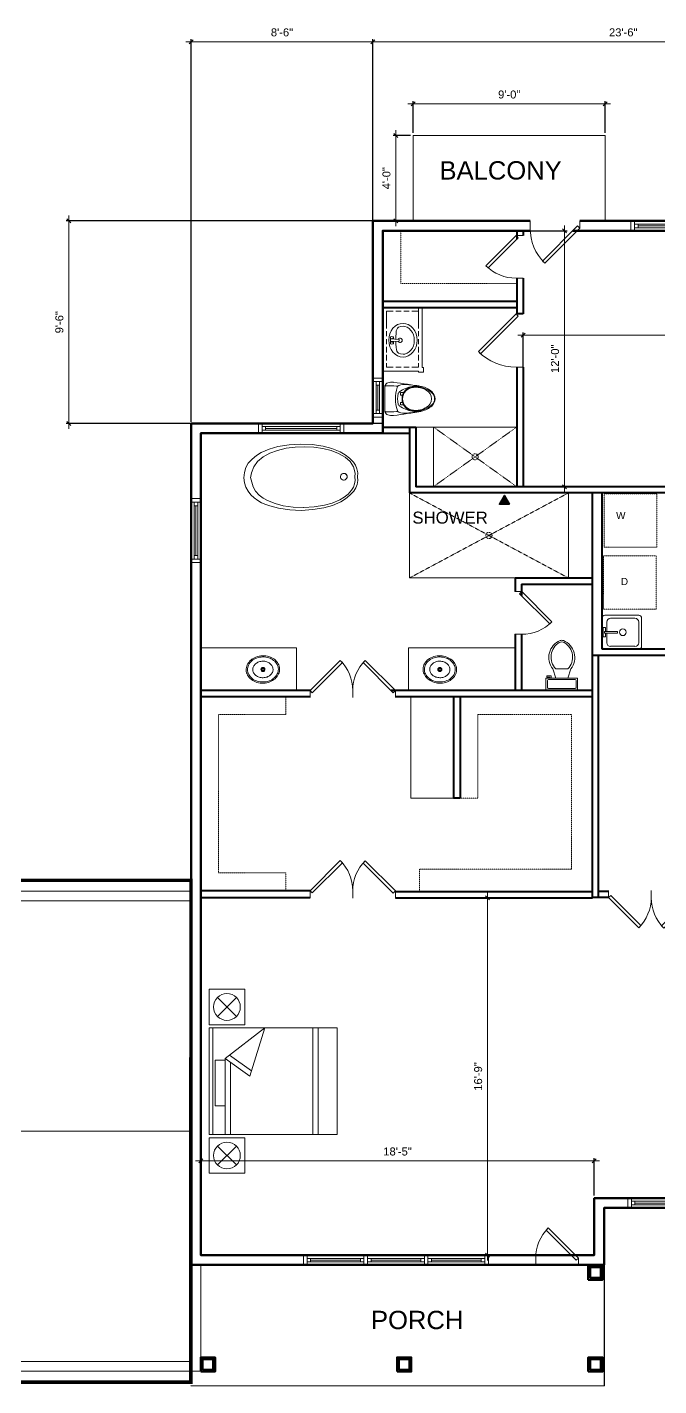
# Model space of a CAD drawing. Header units: inches. Extents: x 8 to 1527, y 13 to 937.
# Drawn here: x 530 to 885, y 173 to 937 of the extents above; entities that cross this region are included whole.
import ezdxf

# ---------------------------------------------------------------- set-up
doc = ezdxf.new("R2010")
doc.units = ezdxf.units.IN
doc.header["$MEASUREMENT"] = 0
doc.linetypes.add('HIDDEN', pattern=[0.375, 0.25, -0.125])
doc.linetypes.add('Hidden (½x)', pattern=[0.1875, 0.125, -0.0625])
doc.layers.get('DefPoints').update_dxf_attribs({"color": 17})
for name, color, linetype, lineweight in [('A-DIM-480', 52, 'Continuous', 18), ('A-LIGHT+', 133, 'Continuous', 9), ('A-WALL', 7, 'Continuous', 40), ('A-Wall-New', 1, 'Continuous', 50), ('A-Wall-Partition', 3, 'Continuous', 35), ('A-windoor', 2, 'Continuous', 13), ('AFURNITURE', 134, 'Continuous', 18), ('Details', 2, 'Continuous', 15), ('DIM', 8, 'Continuous', 5), ('door', 43, 'Continuous', 13), ('Furniture', 132, 'Continuous', 5), ('hatch', 8, 'Continuous', 13), ('TEXT', 6, 'Continuous', 25)]:
    doc.layers.add(name, color=color, linetype=linetype, lineweight=lineweight)
doc.layers.add('A-LINE', color=6, linetype='Continuous')
doc.layers.add('PDF3_Text', color=7, linetype='Continuous')
doc.styles.add('PDF Arial', font='arial.ttf')
doc.styles.get("Standard").update_dxf_attribs({"font": 'arial.ttf'})
doc.dimstyles.new('Forum 24', dxfattribs={"dimscale": 24, "dimtxt": 0.1875, "dimasz": 0.09375, "dimexe": 0.0625, "dimexo": 0.0625, "dimgap": 0.125, "dimtad": 1, "dimdec": 4, "dimrnd": 1, "dimzin": 7, "dimdsep": 46, "dimlunit": 4, "dimtxsty": 'Standard', "dimblk": 'OBLIQUE', "dimblk1": 'DIMTICK', "dimblk2": 'OBLIQUE', "dimcen": -0.0625, "dimdle": 0.125, "dimclrd": 256, "dimclre": 256, "dimclrt": 256, "dimadec": 0, "dimazin": 0, "dimtfac": 1, "dimtdec": 4, "dimtmove": 1, "dimatfit": 3, "dimfxl": 0.0625, "dimtvp": 1.2, "dimfrac": 2, "dimtolj": 1, "dimtzin": 7, "dimlwd": 13, "dimarcsym": 0})

# ---------------------------------------------------------------- blocks, each defined once
blk = doc.blocks.new('_Oblique')
at = {"color": 0, "linetype": 'ByBlock', "lineweight": -2}
blk.add_line((-0.5, -0.5), (0.5, 0.5), dxfattribs=at)
blk = doc.blocks.new('*D81')
at = {"layer": 'DefPoints', "color": 0, "transparency": 16777216}
for p in [(809.49, 822.65), (832.06, 822.65), (808.83, 678.76)]:
    blk.add_point(p, dxfattribs=at)
at = {"layer": 'DIM', "lineweight": 13, "transparency": 16777216}
blk.add_line((832.06, 675.76), (832.06, 825.65), dxfattribs=at)
at = {"layer": 'DIM', "lineweight": -2, "transparency": 16777216}
for p, q in [((810.99, 822.65), (833.56, 822.65)), ((810.33, 678.76), (833.56, 678.76))]:
    blk.add_line(p, q, dxfattribs=at)
at = {"layer": 'DIM', "lineweight": 13, "transparency": 16777216, "xscale": 2.25, "yscale": 2.25, "zscale": 2.25}
for p, rotation in [((832.06, 822.65), 90), ((832.06, 678.76), 270)]:
    blk.add_blockref('_Oblique', p, dxfattribs=dict(at, rotation=rotation))
at = {"layer": 'DIM', "transparency": 16777216, "insert": (826.77, 750.71), "char_height": 4.5, "attachment_point": 5, "rotation": 90}
blk.add_mtext('\\A1;12\'-0"', dxfattribs=at)
blk = doc.blocks.new('DIMTICK')
for p, q in [((-1, 0), (1, 0)), ((0, 1), (0, -1))]:
    blk.add_line(p, q)
at = {"const_width": 0.141}
blk.add_lwpolyline([(0.71, 0.71), (-0.71, -0.71)], dxfattribs=at)
blk = doc.blocks.new('*U14')
for p, q in [((-30, 0), (-30, 4)), ((0, 0), (0, 4))]:
    blk.add_line(p, q)
blk.add_lwpolyline([(0, 0), (-21.21, -21.21), (-22.45, -19.98), (-1.24, 1.24)], close=True)
blk.add_arc((0, 0), 30, 180, 225)
blk = doc.blocks.new('*U16')
for p, q in [((-24, 0), (-24, 4)), ((0, 0), (0, 4))]:
    blk.add_line(p, q)
blk.add_lwpolyline([(0, 0), (-16.97, -16.97), (-18.21, -15.73), (-1.24, 1.24)], close=True)
blk.add_arc((0, 0), 24, 180, 225)
blk = doc.blocks.new('*U12')
for p, q in [((-24, 0), (-24, 4)), ((0, 0), (0, 4))]:
    blk.add_line(p, q)
blk.add_lwpolyline([(0, 0), (-16.97, -16.97), (-18.21, -15.73), (-1.24, 1.24)], close=True)
blk.add_arc((0, 0), 24, 180, 225)
blk = doc.blocks.new('A$C13B4006E')
at = {"layer": 'Furniture'}
for p, q in [((0, 83.54), (0, 103.54)), ((0, 103.54), (20, 103.54)), ((20, 83.54), (20, 103.54)), ((4.68, 98.86), (15.32, 88.21)), ((4.68, 88.21), (15.32, 98.86)), ((0, 83.54), (20, 83.54)), ((2, 21.77), (2, 81.77)), ((9, 38.97), (9, 81.77)), ((12, 41.12), (12, 81.77)), ((58.34, 81.77), (58.34, 21.77)), ((61.34, 81.77), (61.34, 21.77)), ((9, 38.97), (22.88, 48.93)), ((11.48, 37.05), (23.81, 45.91)), ((22.88, 48.93), (31.26, 21.77)), ((31.26, 21.77), (9, 38.97)), ((0, 20), (20, 20)), ((0, 20), (0, 0)), ((4.68, 4.68), (15.32, 15.32)), ((4.68, 15.32), (15.32, 4.68)), ((20, 20), (20, 0)), ((0, 0), (20, 0))]:
    blk.add_line(p, q, dxfattribs=at)
blk.add_lwpolyline([(72, 81.77), (0, 81.77), (0, 21.77), (72, 21.77)], close=True, dxfattribs=at)
blk.add_lwpolyline([(9, 39.96), (3.3, 39.96), (3.3, 65.54), (9, 65.54)], dxfattribs=at)
for centre in [(10, 93.54), (10, 10)]:
    blk.add_circle(centre, 7.53, dxfattribs=at)
blk = doc.blocks.new('*U13')
for p, q in [((0, 0), (0, -4)), ((-24, 0), (-24, -4))]:
    blk.add_line(p, q)
blk.add_lwpolyline([(0, 0), (-16.97, 16.97), (-18.21, 15.73), (-1.24, -1.24)], close=True)
blk.add_arc((0, 0), 24, 135, 180)
blk = doc.blocks.new('*U22')
for p, q in [((-36, 0), (8, 0)), ((-36, -3.75), (-36, -1.75)), ((-36, -1.75), (8, -1.75)), ((8, -3.75), (-36, -3.75)), ((-36, -5.5), (8, -5.5)), ((-34, -1.75), (-34, -3.75)), ((6, -2.75), (-34, -2.75)), ((6, -1.75), (6, -3.75)), ((8, -1.75), (8, -3.75))]:
    blk.add_line(p, q)
blk.add_lwpolyline([(-36, -5.5), (-38, -5.5), (-38, 0), (-36, 0)], close=True)
at = {"extrusion": (0, 0, -1)}
blk.add_lwpolyline([(-8, -5.5), (-10, -5.5), (-10, 0), (-8, 0)], close=True, dxfattribs=at)
blk = doc.blocks.new('*U23')
for p, q in [((-24, 0), (8, 0)), ((-24, -3.75), (-24, -1.75)), ((-24, -1.75), (8, -1.75)), ((8, -3.75), (-24, -3.75)), ((-24, -5.5), (8, -5.5)), ((-22, -1.75), (-22, -3.75)), ((6, -2.75), (-22, -2.75)), ((6, -1.75), (6, -3.75)), ((8, -1.75), (8, -3.75))]:
    blk.add_line(p, q)
blk.add_lwpolyline([(-24, -5.5), (-26, -5.5), (-26, 0), (-24, 0)], close=True)
at = {"extrusion": (0, 0, -1)}
blk.add_lwpolyline([(-8, -5.5), (-10, -5.5), (-10, 0), (-8, 0)], close=True, dxfattribs=at)
blk = doc.blocks.new('*U57')
for p, q in [((-24, 0), (4, 0)), ((-24, -3.75), (-24, -1.75)), ((-24, -1.75), (4, -1.75)), ((4, -3.75), (-24, -3.75)), ((-24, -5.5), (4, -5.5)), ((-22, -1.75), (-22, -3.75)), ((2, -2.75), (-22, -2.75)), ((2, -1.75), (2, -3.75)), ((4, -1.75), (4, -3.75))]:
    blk.add_line(p, q)
blk.add_lwpolyline([(-24, -5.5), (-26, -5.5), (-26, 0), (-24, 0)], close=True)
at = {"extrusion": (0, 0, -1)}
blk.add_lwpolyline([(-4, -5.5), (-6, -5.5), (-6, 0), (-4, 0)], close=True, dxfattribs=at)
blk = doc.blocks.new('*D65')
at = {"layer": 'DefPoints', "color": 0, "transparency": 16777216}
for p in [(1008.02, 763.95), (808.83, 678.76), (1008.02, 668.76)]:
    blk.add_point(p, dxfattribs=at)
at = {"layer": 'DIM', "lineweight": -2, "transparency": 16777216}
for p, q in [((808.83, 680.26), (808.83, 765.45)), ((1008.02, 670.26), (1008.02, 765.45))]:
    blk.add_line(p, q, dxfattribs=at)
at = {"layer": 'DIM', "lineweight": 13, "transparency": 16777216}
blk.add_line((805.83, 763.95), (1011.02, 763.95), dxfattribs=at)
at = {"layer": 'DIM', "lineweight": 13, "transparency": 16777216, "xscale": 2.25, "yscale": 2.25, "zscale": 2.25, "rotation": 180}
blk.add_blockref('_Oblique', (808.83, 763.95), dxfattribs=at)
at = {"layer": 'DIM', "lineweight": 13, "transparency": 16777216, "xscale": 2.25, "yscale": 2.25, "zscale": 2.25}
blk.add_blockref('_Oblique', (1008.02, 763.95), dxfattribs=at)
at = {"layer": 'DIM', "transparency": 16777216, "insert": (908.42, 769.25), "char_height": 4.5, "attachment_point": 5}
blk.add_mtext('\\A1;16\'-7"', dxfattribs=at)
blk = doc.blocks.new('*D71')
at = {"layer": 'A-DIM-480', "lineweight": 13, "transparency": 16777216}
blk.add_line((1009.02, 928.92), (721.26, 928.92), dxfattribs=at)
at = {"layer": 'A-DIM-480', "lineweight": -2, "transparency": 16777216}
for p, q in [((724.26, 830.73), (724.26, 930.42)), ((1006.02, 830.73), (1006.02, 930.42))]:
    blk.add_line(p, q, dxfattribs=at)
at = {"layer": 'DefPoints', "color": 0, "transparency": 16777216}
for p in [(724.26, 928.92), (724.26, 829.23), (1006.02, 829.23)]:
    blk.add_point(p, dxfattribs=at)
at = {"layer": 'A-DIM-480', "lineweight": 13, "transparency": 16777216, "xscale": 2.25, "yscale": 2.25, "zscale": 2.25, "rotation": 180}
blk.add_blockref('_Oblique', (724.26, 928.92), dxfattribs=at)
at = {"layer": 'A-DIM-480', "lineweight": 13, "transparency": 16777216, "xscale": 2.25, "yscale": 2.25, "zscale": 2.25}
blk.add_blockref('_Oblique', (1006.02, 928.92), dxfattribs=at)
at = {"layer": 'A-DIM-480', "transparency": 16777216, "insert": (865.14, 934.22), "char_height": 4.5, "attachment_point": 5}
blk.add_mtext('\\A1;23\'-6"', dxfattribs=at)
blk = doc.blocks.new('*D72')
at = {"layer": 'A-DIM-480', "lineweight": 13, "transparency": 16777216}
blk.add_line((727.26, 928.92), (618.9, 928.92), dxfattribs=at)
at = {"layer": 'A-DIM-480', "lineweight": -2, "transparency": 16777216}
for p, q in [((621.9, 715.32), (621.9, 930.42)), ((724.26, 717.03), (724.26, 930.42))]:
    blk.add_line(p, q, dxfattribs=at)
at = {"layer": 'DefPoints', "color": 0, "transparency": 16777216}
for p in [(621.9, 928.92), (621.9, 713.82), (724.26, 715.53)]:
    blk.add_point(p, dxfattribs=at)
at = {"layer": 'A-DIM-480', "lineweight": 13, "transparency": 16777216, "xscale": 2.25, "yscale": 2.25, "zscale": 2.25, "rotation": 180}
blk.add_blockref('_Oblique', (621.9, 928.92), dxfattribs=at)
at = {"layer": 'A-DIM-480', "lineweight": 13, "transparency": 16777216, "xscale": 2.25, "yscale": 2.25, "zscale": 2.25}
blk.add_blockref('_Oblique', (724.26, 928.92), dxfattribs=at)
at = {"layer": 'A-DIM-480', "transparency": 16777216, "insert": (673.08, 934.22), "char_height": 4.5, "attachment_point": 5}
blk.add_mtext('\\A1;8\'-6"', dxfattribs=at)
blk = doc.blocks.new('*D73')
at = {"layer": 'A-DIM-480', "lineweight": -2, "transparency": 16777216}
for p, q in [((729.76, 828.21), (551.6, 828.21)), ((729.76, 714.3), (551.6, 714.3))]:
    blk.add_line(p, q, dxfattribs=at)
at = {"layer": 'A-DIM-480', "lineweight": 13, "transparency": 16777216}
blk.add_line((553.1, 711.3), (553.1, 831.21), dxfattribs=at)
at = {"layer": 'DefPoints', "color": 0, "transparency": 16777216}
for p in [(553.1, 828.21), (731.26, 828.21), (731.26, 714.3)]:
    blk.add_point(p, dxfattribs=at)
at = {"layer": 'A-DIM-480', "lineweight": 13, "transparency": 16777216, "xscale": 2.25, "yscale": 2.25, "zscale": 2.25}
for p, rotation in [((553.1, 828.21), 90), ((553.1, 714.3), 270)]:
    blk.add_blockref('_Oblique', p, dxfattribs=dict(at, rotation=rotation))
at = {"layer": 'A-DIM-480', "transparency": 16777216, "insert": (547.8, 771.25), "char_height": 4.5, "attachment_point": 5, "rotation": 90}
blk.add_mtext('\\A1;9\'-6"', dxfattribs=at)
blk = doc.blocks.new('*D77')
at = {"layer": 'A-DIM-480', "lineweight": -2, "transparency": 16777216}
for p, q in [((818.68, 447.55), (787.3, 447.55)), ((812.4, 246.65), (787.3, 246.65))]:
    blk.add_line(p, q, dxfattribs=at)
at = {"layer": 'A-DIM-480', "lineweight": 13, "transparency": 16777216}
blk.add_line((788.8, 243.65), (788.8, 450.55), dxfattribs=at)
at = {"layer": 'DefPoints', "color": 0, "transparency": 16777216}
for p in [(788.8, 447.55), (820.18, 447.55), (813.9, 246.65)]:
    blk.add_point(p, dxfattribs=at)
at = {"layer": 'A-DIM-480', "lineweight": 13, "transparency": 16777216, "xscale": 2.25, "yscale": 2.25, "zscale": 2.25}
for p, rotation in [((788.8, 447.55), 90), ((788.8, 246.65), 270)]:
    blk.add_blockref('_Oblique', p, dxfattribs=dict(at, rotation=rotation))
at = {"layer": 'A-DIM-480', "transparency": 16777216, "insert": (783.5, 347.1), "char_height": 4.5, "attachment_point": 5, "rotation": 90}
blk.add_mtext('\\A1;16\'-9"', dxfattribs=at)
blk = doc.blocks.new('*D78')
at = {"layer": 'A-DIM-480', "lineweight": 13, "transparency": 16777216}
blk.add_line((851.83, 299.59), (624.39, 299.59), dxfattribs=at)
at = {"layer": 'A-DIM-480', "lineweight": -2, "transparency": 16777216}
for p, q in [((627.39, 280.15), (627.39, 301.09)), ((848.83, 280.15), (848.83, 301.09))]:
    blk.add_line(p, q, dxfattribs=at)
at = {"layer": 'DefPoints', "color": 0, "transparency": 16777216}
for p in [(627.39, 299.59), (627.39, 278.65), (848.83, 278.65)]:
    blk.add_point(p, dxfattribs=at)
at = {"layer": 'A-DIM-480', "lineweight": 13, "transparency": 16777216, "xscale": 2.25, "yscale": 2.25, "zscale": 2.25, "rotation": 180}
blk.add_blockref('_Oblique', (627.39, 299.59), dxfattribs=at)
at = {"layer": 'A-DIM-480', "lineweight": 13, "transparency": 16777216, "xscale": 2.25, "yscale": 2.25, "zscale": 2.25}
blk.add_blockref('_Oblique', (848.83, 299.59), dxfattribs=at)
at = {"layer": 'A-DIM-480', "transparency": 16777216, "insert": (738.11, 304.89), "char_height": 4.5, "attachment_point": 5}
blk.add_mtext('\\A1;18\'-5"', dxfattribs=at)
blk = doc.blocks.new('*U41')
for p, q in [((-24, 0), (-24, 4)), ((0, 0), (0, 4))]:
    blk.add_line(p, q)
blk.add_lwpolyline([(0, 0), (-16.97, -16.97), (-18.21, -15.73), (-1.24, 1.24)], close=True)
blk.add_arc((0, 0), 24, 180, 225)
blk = doc.blocks.new('*U42')
for p, q in [((-24, 0), (-6, 0)), ((-24, -3.75), (-24, -1.75)), ((-24, -1.75), (-6, -1.75)), ((-6, -3.75), (-24, -3.75)), ((-24, -5.5), (-6, -5.5)), ((-22, -1.75), (-22, -3.75)), ((-8, -2.75), (-22, -2.75)), ((-8, -1.75), (-8, -3.75)), ((-6, -1.75), (-6, -3.75))]:
    blk.add_line(p, q)
blk.add_lwpolyline([(-24, -5.5), (-26, -5.5), (-26, 0), (-24, 0)], close=True)
at = {"extrusion": (0, 0, -1)}
blk.add_lwpolyline([(6, -5.5), (4, -5.5), (4, 0), (6, 0)], close=True, dxfattribs=at)
blk = doc.blocks.new('*U43')
for p, q in [((-54, 0), (-22, 0)), ((-54, -3.75), (-54, -1.75)), ((-54, -1.75), (-22, -1.75)), ((-22, -3.75), (-54, -3.75)), ((-54, -5.5), (-22, -5.5)), ((-52, -1.75), (-52, -3.75)), ((-24, -2.75), (-52, -2.75)), ((-24, -1.75), (-24, -3.75)), ((-22, -1.75), (-22, -3.75))]:
    blk.add_line(p, q)
blk.add_lwpolyline([(-54, -5.5), (-56, -5.5), (-56, 0), (-54, 0)], close=True)
at = {"extrusion": (0, 0, -1)}
blk.add_lwpolyline([(22, -5.5), (20, -5.5), (20, 0), (22, 0)], close=True, dxfattribs=at)
blk = doc.blocks.new('Toilet - top')
for p, q in [((-10, -8.5), (-8, -8.5)), ((-10, -9.5), (-10, -8.5)), ((-8, -8.5), (-8, -8)), ((-7, -8), (-7, -9.5)), ((-4, -8), (-6, -14)), ((4, -8), (6, -14)), ((9.5, -6), (9.5, -2)), ((-7, -9.5), (-10, -9.5)), ((4, -14), (-4, -14))]:
    blk.add_line(p, q)
blk.add_lwpolyline([(10.5, -8), (10.5, 0), (-10.5, 0), (-10.5, -8)], close=True)
for points in [[(-9.5, -2), (-9.5, -6)], [(8.5, -1), (-8.5, -1)], [(-8.5, -7), (8.5, -7)]]:
    blk.add_lwpolyline(points)
for centre, radius, start, end in [((-8.62, -1.88), 0.884, 81.8699, 188.1301), ((-8.62, -6.12), 0.884, 171.8699, 278.1301), ((8.62, -1.88), 0.884, 351.8699, 98.1301), ((8.62, -6.12), 0.884, 261.8699, 8.1301), ((3.52, -21.58), 12.17, 141.46911, 247.97143), ((4.2, -21.82), 11.33, 136.36773, 238.94682), ((-3.52, -21.58), 12.17, 292.02843, 38.53071), ((-4.2, -21.82), 11.33, 301.05301, 43.63209), ((0, -27.88), 4, 245.73182, 294.26817), ((0, -29), 4, 254.86053, 285.13947)]:
    blk.add_arc(centre, radius, start, end)
blk = doc.blocks.new('*U44')
for p, q in [((0, 0), (0, -4)), ((24, 0), (24, -4))]:
    blk.add_line(p, q)
blk.add_lwpolyline([(0, 0), (16.97, 16.97), (18.21, 15.73), (1.24, -1.24)], close=True)
blk.add_arc((0, 0), 24, 360, 45)
blk = doc.blocks.new('*U45')
for p, q in [((-28, 0), (-28, -4)), ((0, 0), (0, -4))]:
    blk.add_line(p, q)
blk.add_lwpolyline([(0, 0), (-19.8, 19.8), (-21.04, 18.56), (-1.24, -1.24)], close=True)
blk.add_arc((0, 0), 28, 135, 180)
blk = doc.blocks.new('*D59')
at = {"layer": 'A-DIM-480', "lineweight": 13, "transparency": 16777216}
blk.add_line((737.19, 825.23), (737.19, 879.23), dxfattribs=at)
at = {"layer": 'A-DIM-480', "lineweight": -2, "transparency": 16777216}
for p, q in [((745.47, 876.23), (735.69, 876.23)), ((745.47, 828.23), (735.69, 828.23))]:
    blk.add_line(p, q, dxfattribs=at)
at = {"layer": 'DefPoints', "color": 0, "transparency": 16777216}
for p in [(737.19, 876.23), (746.97, 876.23), (746.97, 828.23)]:
    blk.add_point(p, dxfattribs=at)
at = {"layer": 'A-DIM-480', "lineweight": 13, "transparency": 16777216, "xscale": 2.25, "yscale": 2.25, "zscale": 2.25}
for p, rotation in [((737.19, 876.23), 90), ((737.19, 828.23), 270)]:
    blk.add_blockref('_Oblique', p, dxfattribs=dict(at, rotation=rotation))
at = {"layer": 'A-DIM-480', "transparency": 16777216, "insert": (731.89, 852.23), "char_height": 4.5, "attachment_point": 5, "rotation": 90}
blk.add_mtext('\\A1;4\'-0"', dxfattribs=at)
blk = doc.blocks.new('*D60')
at = {"layer": 'A-DIM-480', "lineweight": 13, "transparency": 16777216}
blk.add_line((743.97, 893.99), (857.97, 893.99), dxfattribs=at)
at = {"layer": 'A-DIM-480', "lineweight": -2, "transparency": 16777216}
for p, q in [((746.97, 877.73), (746.97, 895.49)), ((854.97, 877.73), (854.97, 895.49))]:
    blk.add_line(p, q, dxfattribs=at)
at = {"layer": 'DefPoints', "color": 0, "transparency": 16777216}
for p in [(854.97, 893.99), (746.97, 876.23), (854.97, 876.23)]:
    blk.add_point(p, dxfattribs=at)
at = {"layer": 'A-DIM-480', "lineweight": 13, "transparency": 16777216, "xscale": 2.25, "yscale": 2.25, "zscale": 2.25, "rotation": 180}
blk.add_blockref('_Oblique', (746.97, 893.99), dxfattribs=at)
at = {"layer": 'A-DIM-480', "lineweight": 13, "transparency": 16777216, "xscale": 2.25, "yscale": 2.25, "zscale": 2.25}
blk.add_blockref('_Oblique', (854.97, 893.99), dxfattribs=at)
at = {"layer": 'A-DIM-480', "transparency": 16777216, "insert": (800.97, 899.29), "char_height": 4.5, "attachment_point": 5}
blk.add_mtext('\\A1;9\'-0"', dxfattribs=at)

msp = doc.modelspace()

# ---------------------------------------------------------------- hatches: boundary and pattern name
at = {"layer": 'DIM'}
h = msp.add_hatch(dxfattribs=at)
h.set_pattern_fill('ANSI31', color=1, angle=-60)
h.set_pattern_definition([(345, (-16403.2665, 13564.17315), (0.03235238064, 0.1207407283), [])])
h.paths.add_polyline_path([(801.16135, 668.86817), (798.30606, 673.81368), (795.47861, 668.91639), (801.13351, 668.91639)])

# ---------------------------------------------------------------- linework, layer by layer
at = {"layer": 'A-LIGHT+'}
for p, q in [((744.82547, 675.26126), (744.82547, 627.4389)), ((834.29211, 675.26126), (834.29211, 627.4389)), ((804.30714, 627.4389), (744.82547, 627.4389))]:
    msp.add_line(p, q, dxfattribs=at)
msp.add_lwpolyline([(150.30537, 316.26566), (621.82239, 316.26566)], dxfattribs=at)
at = {"layer": 'A-LINE', "color": 6, "linetype": 'Continuous', "lineweight": 30}
for p in [(854.33468, 241.14789), (621.74381, 173.27225)]:
    msp.add_line(p, (854.33427, 173.14443), dxfattribs=at)
at = {"layer": 'A-LINE', "color": 6, "linetype": 'Continuous', "lineweight": 30, "const_width": 2}
msp.add_lwpolyline([(621.89994, 457.38203), (9.18901, 457.38203), (9.18901, 175.1493), (621.74484, 175.1493)], close=True, dxfattribs=at)
at = {"layer": 'A-WALL'}
for p, q in [((805.20157, 822.64894), (805.20157, 817.90779)), ((808.82657, 822.64894), (808.82657, 820.00767)), ((805.20157, 796.00767), (805.20157, 775.94007)), ((808.82657, 796.00767), (808.82657, 775.94007)), ((808.82657, 775.94007), (804.82657, 775.94007)), ((805.20157, 745.94007), (805.20157, 678.76388)), ((808.82657, 745.94007), (808.82657, 678.76388)), ((729.7555, 712.32115), (748.32547, 712.32115)), ((744.82547, 712.32115), (744.82547, 675.26126)), ((748.32547, 712.32115), (748.32547, 678.76126)), ((729.7555, 708.82115), (744.82547, 708.82115)), ((847.80714, 447.66722), (847.80714, 675.26126)), ((853.30714, 587.40556), (853.30714, 675.26126)), ((804.30714, 627.4389), (847.80714, 627.4389)), ((804.30714, 627.4389), (804.30714, 619.78636)), ((807.80714, 623.9389), (847.80714, 623.9389)), ((807.80714, 623.9389), (807.80714, 617.54291)), ((804.30714, 595.78636), (804.30714, 564.1353)), ((807.80714, 595.78636), (807.80714, 564.1353)), ((904.10629, 583.78056), (847.80714, 583.78056)), ((851.30714, 447.66722), (851.30714, 583.78056)), ((904.1068, 587.40556), (853.30714, 587.40556)), ((688.90577, 564.14263), (627.39994, 564.13671)), ((688.90577, 560.6353), (627.39994, 560.63671)), ((847.80714, 564.1353), (734.43822, 564.1353)), ((847.80714, 560.6353), (736.90577, 560.6353)), ((773.28604, 503.52479), (769.66104, 503.52479)), ((688.90577, 451.55441), (627.39994, 451.55441)), ((736.90577, 451.16679), (847.80714, 451.1693)), ((856.88216, 451.16722), (851.30714, 451.16722)), ((688.90577, 447.55441), (627.39994, 447.4983)), ((736.90577, 447.55441), (847.80714, 447.55441)), ((856.88216, 447.66722), (847.80714, 447.66722))]:
    msp.add_line(p, q, dxfattribs=at)
for points in [[(729.7555, 783.04954), (805.20157, 783.04954)], [(729.7555, 779.54954), (805.20157, 779.54954)], [(956.39063, 587.40556), (956.39063, 645.05725), (926.18662, 675.26126), (744.82547, 675.26126)], [(960.01563, 641.43225), (960.01563, 646.382), (927.63637, 678.76126), (748.32547, 678.76126)], [(769.66104, 560.6353), (769.66104, 503.52479)], [(773.28604, 560.6353), (773.28604, 503.52479)]]:
    msp.add_lwpolyline(points, dxfattribs=at)
at = {"layer": 'A-Wall-New'}
for points in [[(1460.41468, 663.75099), (1460.41468, 828.22722), (1264.41468, 828.22722), (1264.41468, 888.22722), (1006.01563, 888.22722), (1006.01563, 828.22722), (840.72645, 828.22722)], [(1454.91468, 663.67876), (1454.91468, 822.72722), (1258.91468, 822.72722), (1258.91468, 882.72722), (1011.51563, 882.72722), (1011.51563, 822.72722), (836.75158, 822.72722)], [(812.72645, 828.22722), (724.2555, 828.22722), (724.2555, 714.31989), (621.89994, 714.29809), (621.89994, 466.18624)], [(812.76666, 822.72722), (729.7555, 822.72722), (729.7555, 708.82115), (627.39994, 708.79935), (627.39994, 462.21136)], [(621.89994, 466.18624), (621.89994, 465.92799)], [(627.39994, 466.22376), (627.39994, 461.95312)], [(621.89994, 465.92799), (621.89994, 241.1493), (854.33468, 241.14789), (854.33468, 273.14789), (1034.33468, 273.14789), (1034.33468, 241.14789), (1264.41402, 241.14789), (1264.41475, 273.14789), (1460.41468, 273.14789), (1460.41468, 440.68629)], [(627.39994, 461.95312), (627.39994, 246.6493), (848.83468, 246.64789), (848.83468, 278.64789), (1039.83468, 278.64789), (1039.83468, 246.64789), (1258.91414, 246.64789), (1258.91487, 278.64789), (1454.91468, 278.64789), (1454.91468, 440.75851)]]:
    msp.add_lwpolyline(points, dxfattribs=at)
at = {"layer": 'A-Wall-New', "lineweight": 70}
for points in [[(845.48122, 232.80894), (845.48122, 240.80894), (853.48122, 240.80894), (853.48122, 232.80894)], [(846.48122, 233.80894), (846.48122, 239.80894), (852.48122, 239.80894), (852.48122, 233.80894)], [(627.39994, 181.1493), (627.39994, 189.1493), (635.39994, 189.1493), (635.39994, 181.1493)], [(628.39994, 182.1493), (628.39994, 188.1493), (634.39994, 188.1493), (634.39994, 182.1493)], [(737.83676, 181.1493), (737.83676, 189.1493), (745.83676, 189.1493), (745.83676, 181.1493)], [(738.83676, 182.1493), (738.83676, 188.1493), (744.83676, 188.1493), (744.83676, 182.1493)], [(845.48122, 181.1493), (845.48122, 189.1493), (853.48122, 189.1493), (853.48122, 181.1493)], [(846.48122, 182.1493), (846.48122, 188.1493), (852.48122, 188.1493), (852.48122, 182.1493)]]:
    msp.add_lwpolyline(points, close=True, dxfattribs=at)
at = {"layer": 'A-Wall-Partition'}
msp.add_lwpolyline([(801.16135, 668.86817), (798.30606, 673.81368), (795.47861, 668.91639), (801.13351, 668.91639)], close=True, dxfattribs=at)
at = {"layer": 'AFURNITURE', "linetype": 'HIDDEN', "ltscale": 0.5}
for p, q in [((740.04065, 793.04954), (740.04065, 822.72722)), ((758.3096, 678.76126), (805.20157, 712.32115)), ((758.31326, 712.32115), (805.20157, 678.76388)), ((834.29211, 675.26126), (744.82547, 627.4389)), ((834.29211, 627.4389), (744.82547, 675.26126)), ((675.29352, 550.6353), (675.29352, 560.6353)), ((675.29352, 550.6353), (637.41994, 550.63671)), ((637.42122, 461.553), (637.41994, 550.63671)), ((783.28604, 550.6353), (836.04482, 550.6353)), ((836.04482, 550.6353), (836.04482, 463.6836)), ((675.29352, 461.55441), (637.41994, 461.553)), ((675.29352, 461.55441), (675.29352, 451.55441)), ((836.04482, 463.6836), (750.48389, 463.68271)), ((750.48389, 463.6836), (750.48417, 451.16814))]:
    msp.add_line(p, q, dxfattribs=at)
at = {"layer": 'AFURNITURE'}
for p, q in [((758.31326, 712.32115), (805.20157, 712.32115)), ((681.33393, 588.13549), (627.39994, 588.13733)), ((681.33393, 588.13549), (681.33393, 564.13549)), ((744.30714, 588.1353), (744.30714, 564.1353)), ((744.30714, 588.1353), (804.30714, 588.1353)), ((769.66104, 503.52479), (745.66104, 503.52479)), ((749.23033, 503.52479), (758.85533, 503.52479))]:
    msp.add_line(p, q, dxfattribs=at)
at = {"layer": 'AFURNITURE', "linetype": 'HIDDEN', "ltscale": 0.5}
for points in [[(740.04065, 793.04954), (805.20157, 793.04954)], [(773.28604, 503.52479), (783.28604, 503.52479), (783.28604, 550.6353)]]:
    msp.add_lwpolyline(points, dxfattribs=at)
at = {"layer": 'AFURNITURE'}
for points in [[(745.32301, 712.32115), (758.31326, 712.32115), (758.3096, 678.76126)], [(745.66104, 560.6353), (745.66104, 503.52479)]]:
    msp.add_lwpolyline(points, dxfattribs=at)
at = {"layer": 'AFURNITURE', "linetype": 'HIDDEN', "ltscale": 0.5}
for points in [[(854.40499, 674.80687), (883.98649, 674.80687), (883.97718, 644.80687), (854.40499, 644.80687)], [(854.01367, 639.93475), (883.59517, 639.93475), (883.58586, 609.93475), (854.01367, 609.93475)]]:
    msp.add_lwpolyline(points, close=True, dxfattribs=at)
for centre in [(781.75741, 695.54251), (789.55879, 651.35008)]:
    msp.add_circle(centre, 1.73467, dxfattribs=at)
at = {"layer": 'Details', "linetype": 'Hidden (½x)', "ltscale": 2}
for points in [[(627.39994, 241.1493), (627.39994, 181.34263), (339.04964, 181.34263), (339.05104, 451.38203), (621.89994, 451.38203)], [(573.0509, 451.38203), (621.89994, 451.38203)], [(621.89994, 241.1493), (621.89994, 186.84263), (344.54967, 186.84263), (344.55101, 445.88203), (573.0509, 445.88203)], [(573.0509, 445.88203), (621.89994, 445.88203)]]:
    msp.add_lwpolyline(points, dxfattribs=at)
at = {"layer": 'door', "lineweight": 20}
msp.add_lwpolyline([(746.96865, 828.22722), (746.96865, 876.22722), (854.96865, 876.22722), (854.96865, 828.22722)], dxfattribs=at)
at = {"layer": 'Furniture'}
for points in [[(749.83556, 779.54954), (749.83556, 767.81576)], [(751.9955, 779.54954), (751.9955, 745.81576), (752.7155, 745.81576), (752.7155, 743.09576)], [(731.9955, 767.81576), (731.9955, 777.47021), (735.6755, 777.47021)], [(737.19556, 777.47021), (740.1549, 777.47021)], [(741.67556, 777.47021), (744.71623, 777.47021)], [(746.15563, 777.47021), (749.83563, 777.47021)], [(731.9955, 766.29576), (731.9955, 763.33643)], [(737.19556, 761.76167), (737.19556, 761.68167), (737.19556, 763.12167), (737.3549, 765.04167), (737.4349, 766.32167)], [(737.51556, 755.921), (737.67556, 755.04167), (738.07556, 754.40167), (738.71556, 753.84167), (738.79556, 753.76167), (739.75556, 753.44167), (741.19556, 753.20167), (742.23556, 753.28167), (743.51556, 753.76167), (744.71556, 754.56167), (745.67556, 755.521), (746.47556, 756.72167), (747.03556, 758.00167), (747.43556, 759.521), (747.51556, 761.12167), (747.43556, 762.641), (747.03556, 764.16167), (746.47556, 765.44167), (745.67556, 766.641), (744.71556, 767.68167), (743.51556, 768.40167), (742.23556, 768.881), (741.19556, 768.96167), (739.75556, 768.801), (738.79556, 768.40167), (738.71556, 768.40167), (738.07556, 767.84167), (737.67556, 767.12167), (737.43556, 766.32167)], [(749.83556, 766.29576), (749.83556, 763.33643)], [(731.9955, 761.81643), (731.9955, 758.85643)], [(731.9955, 757.33643), (731.9955, 754.29576)], [(734.0755, 759.12167), (734.0755, 763.04167), (734.39483, 763.04167)], [(734.39556, 759.12167), (734.07623, 759.12167)], [(735.51556, 763.04167), (735.75556, 763.04167), (735.75556, 761.76167)], [(735.75556, 760.40167), (735.75556, 759.12167), (735.51556, 759.12167)], [(737.19556, 760.56167), (737.19556, 759.12167), (737.3549, 757.12167), (737.5149, 755.921)], [(749.83556, 761.81643), (749.83556, 758.85643)], [(749.83556, 757.33643), (749.83556, 754.29576)], [(731.9955, 752.85576), (731.9955, 749.81576)], [(749.83556, 752.85576), (749.83556, 749.81576)], [(749.9955, 743.09643), (749.9955, 743.81643), (729.7555, 743.81643)], [(731.9955, 748.29576), (731.9955, 745.97643), (735.6755, 745.97643)], [(737.19556, 745.97643), (740.1549, 745.97643)], [(741.67556, 745.97643), (744.71623, 745.97643)], [(746.15563, 745.97643), (749.83563, 745.97643)], [(749.83556, 748.29576), (749.83556, 745.97643)], [(752.71556, 743.09643), (749.99556, 743.09643)]]:
    msp.add_lwpolyline(points, dxfattribs=at)
for points in [[(738.15563, 769.921), (736.71563, 768.96167), (735.51563, 767.84167), (734.47563, 766.40167), (733.75563, 764.801), (733.35563, 762.96167), (733.19563, 761.12167), (733.35563, 759.20167), (733.75563, 757.361), (734.47563, 755.84167), (735.51563, 754.40167), (736.71563, 753.20167), (738.15563, 752.32167), (739.59563, 751.76167), (741.19563, 751.60167), (742.71563, 751.76167), (744.15563, 752.32167), (745.59563, 753.20167), (746.79563, 754.40167), (747.83563, 755.84167), (748.55563, 757.361), (749.03563, 759.20167), (749.19563, 761.12167), (749.03563, 762.96167), (748.55563, 764.801), (747.83563, 766.40167), (746.79563, 767.84167), (745.59563, 768.96167), (744.15563, 769.921), (742.71563, 770.40167), (741.19563, 770.56167), (739.59563, 770.40167)], [(739.03556, 761.521), (739.03556, 760.641), (734.07556, 760.321), (734.07556, 761.841)]]:
    msp.add_lwpolyline(points, close=True, dxfattribs=at)
msp.add_lwpolyline([(738.32963, 760.60634, 0.359104716), (739.72163, 759.86634, 0.358694798), (740.7143, 761.09034, 0.358636194), (739.70363, 762.30034, 0.358747601), (738.3223, 761.541)], format="xyb", dxfattribs=at)
for centre, radius in [((734.9159, 762.58893), 0.69387), ((734.9159, 759.54849), 0.69365)]:
    msp.add_circle(centre, radius, dxfattribs=at)
at = {"layer": 'hatch'}
for p, q in [((662.33866, 576.75901), (662.3475, 575.21938)), ((761.92666, 576.75883), (761.91782, 575.2192))]:
    msp.add_line(p, q, dxfattribs=at)
for points in [[(731.34279, 735.80202, 0.227585057), (731.10546, 735.74735, 0.228441993), (731.00012, 735.52869)], [(731.52412, 735.64935, 0.200060963), (731.32346, 735.56869, 0.200592105), (731.24012, 735.36869)], [(737.95612, 735.09535, -0.232384954), (737.99346, 734.63935, 0.165833806), (738.01346, 721.69669, -0.230967574), (737.93946, 721.26269, 0.156987896), (742.08012, 720.13602)], [(742.08146, 736.20202, 0.157076779), (737.94012, 735.07535, 0.232263816), (737.56012, 735.32802)], [(750.28952, 735.32535, 0.031463953), (746.38019, 735.13669, 0.098469508), (739.16012, 732.19935)], [(747.04686, 734.59669, 0.39644883), (741.00152, 728.17002, 0.396383379), (747.04686, 721.74135)], [(754.26879, 733.12002, 0.02080523), (752.41346, 733.97469, 0.094964082), (747.04012, 734.66202)], [(752.40546, 722.44335, 0.021156664), (754.25946, 723.29202, 0.281418444), (757.24146, 728.16869, 0.281453184), (754.26012, 733.04602, -0.281453184), (757.24146, 728.16869, -0.281418444), (754.25946, 723.29202)], [(757.41946, 724.77269, 0.221217926), (758.99946, 728.16869, 0.221113501), (757.42012, 731.56469)], [(757.47946, 724.25135, 0.214379801), (759.24012, 728.16869, 0.214345747), (757.48012, 732.08602)], [(730.99746, 720.80869, 0.227335749), (731.10346, 720.59002, 0.226325098), (731.34012, 720.53602)], [(731.24279, 721.04935, 0.200272011), (731.32612, 720.85002, 0.199198061), (731.52679, 720.76935)], [(732.61679, 719.11869, 0.103510866), (735.90679, 718.82469, 0.019549883), (751.24679, 721.16402)], [(739.16146, 724.13802, 0.098480444), (746.40679, 721.20402, 0.031374075), (750.28679, 721.01202)]]:
    msp.add_lwpolyline(points, format="xyb", dxfattribs=at)
for points in [[(731.00012, 735.56935), (731.00012, 720.84935)], [(741.48012, 731.64935), (739.71946, 731.64935), (739.71946, 730.28935), (741.32012, 730.28935)], [(741.32012, 726.12935), (739.72012, 726.12935), (739.72012, 724.84935), (741.47946, 724.84935)], [(740.76012, 726.12935), (740.76012, 730.28935)], [(661.31094, 697.92581), (658.66991, 696.28898), (656.24794, 694.33424), (654.14374, 692.05988)], [(670.83181, 701.34428), (665.96016, 699.89932), (661.30563, 697.92376)], [(683.5655, 702.75351), (677.1969, 702.36953), (670.83516, 701.34224)], [(696.32389, 701.58967), (690.04823, 702.49463), (683.56675, 702.75559)], [(705.90887, 698.35511), (701.21717, 700.24071), (696.31994, 701.59163)], [(713.2977, 692.62584), (711.15143, 694.85928), (708.58229, 696.76597), (705.91357, 698.35169)], [(654.14044, 692.05638), (652.78464, 689.46654), (651.96154, 686.66783), (651.67146, 683.76557)], [(715.60383, 684.38105), (715.68877, 686.63864), (715.24347, 688.77979), (714.47987, 690.81253), (713.2957, 692.62588)], [(651.67346, 683.76565), (652.01867, 680.87151)], [(655.3856, 683.90799), (656.0494, 681.23092), (656.9235, 678.66188), (658.2232, 676.20561)], [(656.00274, 686.49278), (655.39129, 683.80144)], [(709.2167, 685.7149), (708.6819, 686.14111), (707.93891, 686.24062), (708.6819, 686.14111), (709.21668, 685.71623)], [(712.27734, 676.72874), (713.32275, 678.45689), (713.94212, 680.39561), (714.2415, 682.33124), (714.11521, 684.36879)], [(713.45581, 676.2), (714.60487, 678.03514), (715.32853, 680.08287), (715.73316, 682.23486), (715.60586, 684.3784)], [(714.11723, 684.36674), (714.20425, 686.40834)], [(658.22657, 676.20845), (660.26513, 674.08264), (662.51357, 672.38553), (664.96889, 671.01377)], [(705.63494, 671.40449), (708.06473, 672.82328), (710.27942, 674.56335), (712.27468, 676.72799)], [(706.17961, 670.22962), (708.81734, 671.86375), (711.34958, 673.92888), (713.45112, 676.20322)], [(664.9635, 671.01299), (669.22821, 669.22795), (673.69935, 668.09161)], [(666.27009, 667.91009), (671.16758, 666.67117)], [(671.16556, 666.67255), (677.54592, 665.76592), (683.9211, 665.39727), (690.39532, 665.88961), (696.65238, 666.91789)], [(673.6987, 668.0902), (679.44337, 667.28612), (685.28554, 667.02035)], [(685.28952, 667.02172), (691.23482, 667.4003), (696.95894, 668.31544)], [(696.65765, 666.91794), (701.52904, 668.25089), (706.18354, 670.22979)], [(696.95762, 668.31409), (701.40739, 669.53765), (705.63696, 671.40311)], [(871.74457, 604.84622), (858.06457, 604.84622)], [(855.18457, 599.64622), (853.82457, 599.64622), (853.82457, 594.28622), (855.18457, 594.28622), (855.18457, 596.44622), (854.62457, 596.44622), (854.62457, 597.32622), (855.18457, 597.32622), (855.18457, 599.64556)], [(855.90457, 602.68622), (855.90457, 597.32622)], [(855.90457, 596.44622), (855.90457, 591.08622)], [(873.90457, 591.08622), (873.90457, 602.68622)], [(858.06457, 589.00622), (871.74457, 589.00622)]]:
    msp.add_lwpolyline(points, dxfattribs=at)
for points in [[(707.93891, 686.24062, 1.229839253), (708.71601, 682.59794, -1.229822055)], [(671.75903, 576.34673, -0.117634257), (671.18352, 573.45181, -0.10446928), (669.20814, 570.79098, -0.09001579), (666.29596, 569.02767, -0.081919949), (662.63579, 568.28028, -0.081919949), (658.92948, 568.74796, -0.09001579), (655.89197, 570.28536, -0.10446928), (653.7205, 572.78873, -0.117634257), (652.92713, 575.63167, -0.117634257), (653.50263, 578.52659, -0.10446928), (655.47802, 581.18742, -0.09001579), (658.3902, 582.95073, -0.081919949), (662.05037, 583.69812, -0.081919949), (665.75667, 583.23044, -0.09001579), (668.79418, 581.69304, -0.10446928), (670.96565, 579.18967, -0.117634257)], [(671.03071, 576.16153, -0.1186217), (670.45275, 573.53135, -0.104678172), (668.58497, 571.12992, -0.089562066), (665.87324, 569.56824, -0.081184699), (662.48281, 568.94481, -0.081184699), (659.07032, 569.4333, -0.089562066), (656.2988, 570.88621, -0.104678172), (654.33726, 573.21167, -0.1186217), (653.65544, 575.81687, -0.1186217), (654.23341, 578.44705, -0.104678172), (656.10118, 580.84848, -0.089562066), (658.81291, 582.41016, -0.081184699), (662.20334, 583.03359, -0.081184699), (665.61583, 582.5451, -0.089562066), (668.38735, 581.09219, -0.104678172), (670.34889, 578.76672, -0.1186217)], [(752.5063, 576.34654, 0.117634257), (753.0818, 573.45162, 0.10446928), (755.05719, 570.79079, 0.09001579), (757.96937, 569.02749, 0.081919949), (761.62953, 568.28009, 0.081919949), (765.33584, 568.74778, 0.09001579), (768.37335, 570.28517, 0.10446928), (770.54482, 572.78854, 0.117634257), (771.33819, 575.63149, 0.117634257), (770.76269, 578.5264, 0.10446928), (768.7873, 581.18723, 0.09001579), (765.87512, 582.95054, 0.081919949), (762.21496, 583.69793, 0.081919949), (758.50865, 583.23025, 0.09001579), (755.47114, 581.69285, 0.10446928), (753.29967, 579.18948, 0.117634257)], [(753.23461, 576.16135, 0.1186217), (753.81257, 573.53116, 0.104678172), (755.68035, 571.12974, 0.089562066), (758.39208, 569.56806, 0.081184699), (761.78251, 568.94462, 0.081184699), (765.195, 569.43311, 0.089562066), (767.96652, 570.88602, 0.104678172), (769.92806, 573.21149, 0.1186217), (770.60988, 575.81668, 0.1186217), (770.03191, 578.44686, 0.104678172), (768.16414, 580.84829, 0.089562066), (765.45241, 582.40997, 0.081184699), (762.06198, 583.0334, 0.081184699), (758.64949, 582.54492, 0.089562066), (755.87797, 581.092, 0.104678172), (753.91643, 578.76654, 0.1186217)], [(668.05508, 576.08588, -0.118282567), (667.66981, 574.35118, -0.10460746), (666.43769, 572.77169, -0.089717964), (664.65124, 571.74668, -0.081436083), (662.42173, 571.34227, -0.081436083), (660.17981, 571.671, -0.089717964), (658.3597, 572.63496, -0.10460746), (657.07482, 574.17185, -0.118282567), (656.63107, 575.89252, -0.118282567), (657.01634, 577.62722, -0.10460746), (658.24846, 579.20671, -0.089717964), (660.03491, 580.23171, -0.081436083), (662.26442, 580.63612, -0.081436083), (664.50634, 580.3074, -0.089717964), (666.32645, 579.34344, -0.10460746), (667.61133, 577.80655, -0.118282567)], [(756.21024, 576.0857, 0.118282567), (756.59551, 574.351, 0.10460746), (757.82763, 572.77151, 0.089717964), (759.61408, 571.7465, 0.081436083), (761.84359, 571.34209, 0.081436083), (764.08551, 571.67081, 0.089717964), (765.90562, 572.63478, 0.10460746), (767.1905, 574.17166, 0.118282567), (767.63425, 575.89233, 0.118282567), (767.24898, 577.62703, 0.10460746), (766.01686, 579.20652, 0.089717964), (764.23041, 580.23153, 0.081436083), (762.0009, 580.63594, 0.081436083), (759.75898, 580.30721, 0.089717964), (757.93887, 579.34325, 0.10460746), (756.65399, 577.80636, 0.118282567)]]:
    msp.add_lwpolyline(points, format="xyb", close=True, dxfattribs=at)
for points in [[(854.86457, 606.44622), (854.30457, 606.28622), (853.74457, 605.96622), (853.42457, 605.40556), (853.34457, 604.84689), (853.34457, 589.00622), (853.42457, 588.36622), (853.74457, 587.88622), (854.30457, 587.56622), (854.86457, 587.40556), (873.90457, 587.40556), (874.46457, 587.56622), (875.02457, 587.88622), (875.34457, 588.36622), (875.42457, 589.00622), (875.42457, 604.84689), (875.34457, 605.40556), (875.02457, 605.96622), (874.46457, 606.28622), (873.90457, 606.44622)], [(861.98457, 596.44622), (854.62457, 596.44622), (854.62457, 597.32622), (861.98457, 597.32622)]]:
    msp.add_lwpolyline(points, close=True, dxfattribs=at)
for centre, radius in [((864.90462, 596.88627), 1.87995), ((662.34308, 575.9892), 1.15474), ((662.34308, 575.9892), 0.76983), ((761.92224, 575.98901), 1.15474), ((761.92224, 575.98901), 0.76983)]:
    msp.add_circle(centre, radius, dxfattribs=at)
for centre, radius, start, end in [((733.27784, 735.28888), 2.0405, 106.95501922, 177.00896425), ((730.09564, 635.75251), 99.81606, 85.70322175, 89.19378025), ((734.95629, 729.53918), 8.02956, 83.22562414, 106.96430838), ((713.54232, 539.3619), 199.33164, 79.01321652, 83.55222032), ((747.43972, 728.16782), 6.84175, 93.51609307, 162.16440376), ((740.00156, 677.13049), 59.15862, 78.9653029, 87.93485344), ((747.92344, 720.32951), 14.75952, 49.88781451, 93.50881521), ((748.8825, 722.4103), 12.99937, 48.37442527, 78.02295372), ((750.16764, 728.16935), 12.04751, 164.82658238, 195.17341762), ((740.00415, 730.88646), 1.48295, 123.29292069, 164.74330368), ((747.43921, 728.16961), 6.84044, 197.83374665, 266.48750191), ((733.28222, 721.05012), 2.04089, 182.99867838, 253.03733815), ((730.09927, 820.58409), 99.81513, 270.79993582, 274.29050977), ((737.52232, 721.52876), 0.51945, 274.1737485, 326.4951959), ((740.00323, 725.45222), 1.48481, 195.26243437, 236.64242163), ((740.01099, 779.1247), 59.07527, 272.05315557, 281.03660223), ((747.91919, 736.00777), 14.75882, 266.48678695, 310.10554316), ((747.92222, 736.01316), 14.36401, 266.49521453, 288.22037881), ((748.85708, 733.66766), 12.69338, 280.80553346, 282.07971212), ((748.88066, 734.00688), 12.99729, 281.96623809, 311.62095438), ((858.0248, 602.64666), 2.12023, 90.0061249, 179.9938751), ((871.70421, 602.64585), 2.12037, 359.99195488, 89.99003041), ((858.0248, 591.04645), 2.12023, 180.0061249, 269.9938751), ((871.70435, 591.04645), 2.12023, 270.0061249, 359.9938751)]:
    msp.add_arc(centre, radius, start, end, dxfattribs=at)
for points in [[(714.20425, 686.40834), (712.79722, 706.03971), (659.14876, 706.31398), (656.00274, 686.49278)], [(652.01867, 680.87151), (653.39088, 673.99973), (660.13124, 669.83842), (666.27009, 667.91009)], [(708.71601, 682.59794), (709.97126, 683.51273), (710.28509, 684.43246), (709.21668, 685.71623)], [(708.71601, 682.59794), (709.97126, 683.51273), (710.28509, 684.43246), (709.2167, 685.7149)]]:
    msp.add_open_spline(points, degree=3, dxfattribs=at)

# ---------------------------------------------------------------- block references
at = {"layer": 'A-windoor', "lineweight": 25}
for name, p, rotation in [('*U23', (879.46903, 822.66396), 180), ('*U42', (724.2555, 743.85511), 89.99999999999997), ('*U22', (669.89308, 708.78557), 180), ('*U43', (621.88583, 692.07944), 89.99999999999997), ('*U57', (873.73865, 273.17038), 180), ('*U23', (695.22041, 241.08603), 180), ('*U23', (729.22041, 241.08603), 180), ('*U23', (763.22041, 241.08463), 180)]:
    msp.add_blockref(name, p, dxfattribs=dict(at, rotation=rotation))
at = {"layer": 'door', "lineweight": 20, "xscale": -1}
for name, p, rotation in [('*U45', (840.72645, 824.22722), 180), ('*U41', (804.82657, 820.00767), 270), ('*U14', (804.82657, 775.94007), 270), ('*U16', (736.90577, 564.14263), 180), ('*U12', (736.90577, 451.41798), 180), ('*U13', (904.88216, 447.5308), 180), ('*U12', (839.89366, 244.96235), 180)]:
    msp.add_blockref(name, p, dxfattribs=dict(at, rotation=rotation))
at = {"layer": 'door', "lineweight": 20}
for name, p, rotation in [('*U44', (808.03857, 619.78636), 270), ('*U16', (688.90577, 564.14263), 180), ('*U12', (688.90577, 451.55441), 180), ('*U13', (856.88216, 447.66722), 180)]:
    msp.add_blockref(name, p, dxfattribs=dict(at, rotation=rotation))
at = {"layer": 'Furniture', "xscale": -1, "rotation": 180}
msp.add_blockref('A$C13B4006E', (632.09081, 396.19181), dxfattribs=at)
at = {"layer": 'hatch', "xscale": -0.8484843624469084, "yscale": 0.8484843624469084, "zscale": 0.8484843624469084, "rotation": 180}
msp.add_blockref('Toilet - top', (830.55607, 564.38797), dxfattribs=at)

# ---------------------------------------------------------------- texts
at = {"layer": 'PDF3_Text', "lineweight": 0, "char_height": 10.307812, "style": 'PDF Arial'}
for s, insert, attachment_point in [('BALCONY', (830.53726, 851.34397), 9), ('PORCH', (723.16847, 204.87916), 7)]:
    msp.add_mtext(s, dxfattribs=dict(at, insert=insert, attachment_point=attachment_point))
at = {"layer": 'TEXT'}
for s, insert, char_height, width, attachment_point in [('{\\fArial|b0|i0|c0|p34;\\H1.5x;SHOWER}', (767.69619, 661.32497), 4.5, 97.9107981, 5), ('{\\fArial|b0|i0|c0|p34;W}', (866.40829, 664.52226), 4, 7.1850211, 3), ('{\\fArial|b0|i0|c0|p34;D}', (867.86872, 627.46486), 4, 7.1850211, 3)]:
    msp.add_mtext(s, dxfattribs=dict(at, insert=insert, char_height=char_height, width=width, attachment_point=attachment_point))

# ---------------------------------------------------------------- dimensions: what is measured, and where the dimension line sits
at = {"layer": 'A-DIM-480'}
for base, p1, p2, picture, middle in [((621.89994, 928.92059), (724.2555, 715.53401), (621.89994, 713.8206), '*D72', (673.07772, 934.21817)), ((724.2555, 928.92059), (1006.01563, 829.22722), (724.2555, 829.22722), '*D71', (865.13556, 934.2197)), ((854.96865, 893.99014), (746.96865, 876.22722), (854.96865, 876.22722), '*D60', (800.96865, 899.28772)), ((627.385835, 299.590353), (848.834682, 278.647889), (627.385835, 278.647889), '*D78', (738.110258, 304.887931))]:
    dim = msp.add_linear_dim(base=base, p1=p1, p2=p2, dimstyle='Forum 24', dxfattribs=at)
    dim.commit()
    dim.dimension.update_dxf_attribs({"geometry": picture, "text_midpoint": middle})
for base, p1, p2, picture, middle in [((737.18986, 876.22722), (746.96865, 828.22722), (746.96865, 876.22722), '*D59', (731.89228, 852.22722)), ((553.09898, 828.20663), (731.25572, 714.2993), (731.25572, 828.20663), '*D73', (547.8014, 771.25297)), ((788.79944, 447.55441), (813.90006, 246.64789), (820.17794, 447.55441), '*D77', (783.50186, 347.10115))]:
    dim = msp.add_linear_dim(base=base, p1=p1, p2=p2, angle=90, dimstyle='Forum 24', dxfattribs=at)
    dim.commit()
    dim.dimension.update_dxf_attribs({"geometry": picture, "text_midpoint": middle})
at = {"layer": 'DIM'}
dim = msp.add_linear_dim(base=(832.06393, 822.64894), p1=(808.82657, 678.76388), p2=(809.49121, 822.64894), angle=90, dimstyle='Forum 24', dxfattribs=at)
dim.commit()
dim.dimension.update_dxf_attribs({"geometry": '*D81', "text_midpoint": (826.76636, 750.70641)})
dim = msp.add_linear_dim(base=(1008.01563, 763.95133), p1=(808.82657, 678.76388), p2=(1008.01563, 668.76388), dimstyle='Forum 24', dxfattribs=at)
dim.commit()
dim.dimension.update_dxf_attribs({"geometry": '*D65', "text_midpoint": (908.4211, 769.24891)})

doc.saveas('drawing.dxf')
